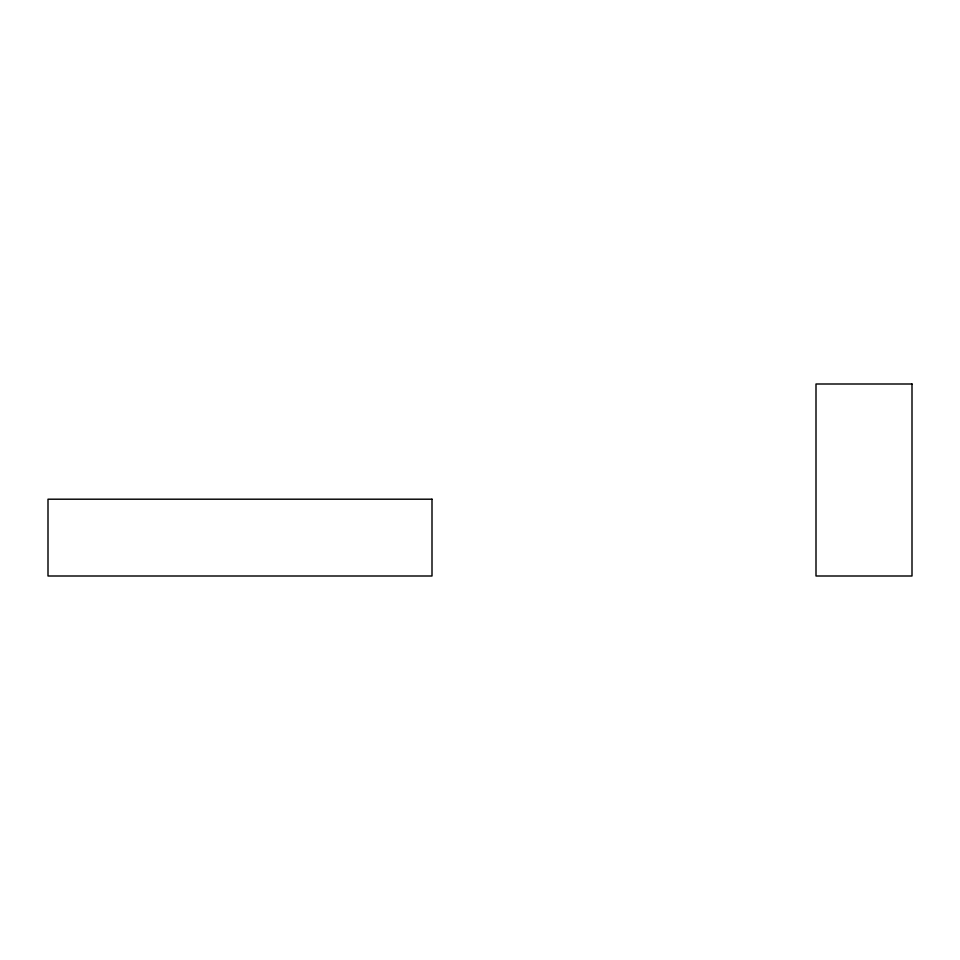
<?xml version="1.0" encoding="UTF-8"?>
<svg xmlns="http://www.w3.org/2000/svg" width="960" height="960" viewBox="0 0 960 960"><rect width="100%" height="100%" fill="white"/><g stroke="black" fill="none" stroke-linecap="round" stroke-linejoin="round"><path stroke-width="1.44" d="M912 384L816 384L816 576L912 576L912 384M432 499.2L48 499.2L48 576L432 576L432 499.2"/></g></svg>
